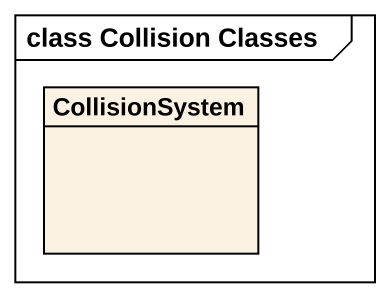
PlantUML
@startuml
mainframe class Collision Classes
hide circle
hide empty members
class CollisionSystem
@enduml
